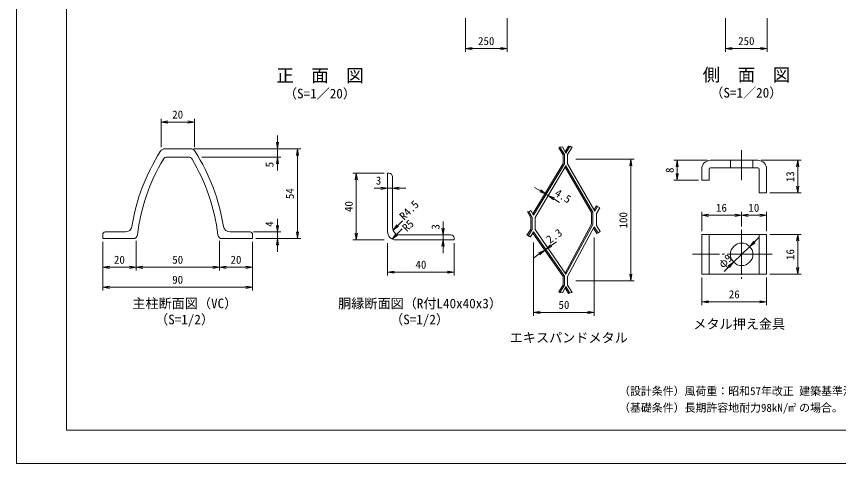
# Model space of a CAD drawing. Units: millimetres, scale not verified, with parts at other scales. Extents: x -4200 to 4200, y -2970 to 2970.
# Drawn here: x -4200 to 735, y -2970 to -286 of the extents above; entities that cross this region are included whole.
import ezdxf
from ezdxf.enums import TextEntityAlignment as Align

# ---------------------------------------------------------------- set-up
doc = ezdxf.new("R2010")
doc.units = ezdxf.units.MM
doc.header["$LTSCALE"] = 15
doc.linetypes.add('LONG_CHAIN', pattern=[21, 18, -1, 1, -1])
for name, color, linetype, lineweight in [('0-0_D-STR1', 1, 'Continuous', 9), ('0-1_D-BMK', 2, 'LONG_CHAIN', 9), ('0-4_D-STR-DIM', 7, 'Continuous', 9), ('0-5_0', 7, 'Continuous', 9), ('0-9_D-STR3', 3, 'Continuous', 9), ('0-A_D-STR2', 7, 'Continuous', 9), ('0-B_D-TTL', 2, 'Continuous', 9)]:
    doc.layers.add(name, color=color, linetype=linetype, lineweight=lineweight)
doc.layers.add('0-7_D-TTL-TXT', color=7, linetype='Continuous')
doc.styles.add('ＭＳ ゴシック', font='')
doc.styles.get('ＭＳ ゴシック').set_extended_font_data('MS Gothic')

# ---------------------------------------------------------------- blocks, each defined once
blk = doc.blocks.new('_Open')
at = {"layer": '0-5_0'}
blk.add_line((-15, 2.5), (0, 0), dxfattribs=at)
blk.add_lwpolyline([(-15, -2.5), (0, 0), (-15, 0)], dxfattribs=at)

msp = doc.modelspace()

# ---------------------------------------------------------------- linework, layer by layer
at = {"layer": '0-0_D-STR1'}
for p, q in [((-3307.19, -1080.08), (-3157.07, -1080.08)), ((-3296.55, -1130.08), (-3167.71, -1130.08)), ((-1962.43, -1227.88), (-1972.43, -1227.88)), ((-1972.43, -1577.88), (-1972.43, -1227.88)), ((-1942.43, -1247.88), (-1942.43, -1552.88)), ((-3682.13, -1620.08), (-3682.13, -1595.08)), ((-3682.13, -1620.08), (-3682.13, -1595.08)), ((-3498.59, -1620.08), (-3682.13, -1620.08)), ((-3546.38, -1580.08), (-3667.13, -1580.08)), ((-2965.67, -1620.08), (-2782.13, -1620.08)), ((-2917.88, -1580.08), (-2797.13, -1580.08)), ((-2782.13, -1620.08), (-2782.13, -1595.08)), ((-1922.43, -1627.88), (-1572.43, -1627.88)), ((-1897.43, -1597.88), (-1592.43, -1597.88)), ((-1572.43, -1627.88), (-1572.43, -1617.88))]:
    msp.add_line(p, q, dxfattribs=at)
for centre, radius, start, end in [((-3307.19, -1115.08), 35, 90, 147.73028), ((-3157.07, -1115.08), 35, 32.26972, 90), ((-2322.13, -1737.08), 1200, 147.73028, 170.85863), ((-3296.55, -1155.08), 25, 90, 149.15113), ((-3167.71, -1155.08), 25, 30.84887, 90), ((-4142.13, -1737.08), 1200, 9.14137, 32.26972), ((-2322.13, -1737.08), 1160, 149.15113, 173.11764), ((-4142.13, -1737.08), 1160, 6.88236, 30.84887), ((-1962.43, -1247.88), 20, 0, 90), ((-3546.38, -1540.08), 40, 270, 350.85863), ((-2917.88, -1540.08), 40, 189.14137, 270), ((-1922.43, -1577.88), 50, 180.00043, 270), ((-1897.43, -1552.88), 45, 180.00046, 270), ((-3667.13, -1595.08), 15, 90, 180), ((-3498.59, -1595.08), 25, 270, 353.11764), ((-2965.67, -1595.08), 25, 186.88236, 270), ((-2797.13, -1595.08), 15, 0, 90), ((-1592.43, -1617.88), 20, 0, 90)]:
    msp.add_arc(centre, radius, start, end, dxfattribs=at)
at = {"layer": '0-1_D-BMK'}
for p, q in [((153.39, -1089.87), (153.39, -1269.87)), ((153.38, -1566.42), (153.38, -1861.8)), ((335.54, -1714.11), (-140.93, -1714.11))]:
    msp.add_line(p, q, dxfattribs=at)
at = {"layer": '0-4_D-STR-DIM'}
for p, q in [((-1505.16, -296.28), (-1505.16, -499.23)), ((-1255.16, -296.28), (-1255.16, -499.23)), ((56.34, -296.28), (56.34, -499.23)), ((306.34, -296.28), (306.34, -499.23)), ((-1465.16, -479.23), (-1295.16, -479.23)), ((96.34, -479.23), (266.34, -479.23)), ((-3332.13, -1070.52), (-3332.13, -900.36)), ((-3292.13, -920.36), (-3172.13, -920.36)), ((-3132.13, -1070.52), (-3132.13, -900.36)), ((-2633.26, -1040.08), (-2633.26, -1000.08)), ((-3137.07, -1080.08), (-2493.26, -1080.08)), ((-3137.07, -1080.08), (-2613.26, -1080.08)), ((-2633.26, -1080.08), (-2633.26, -1130.08)), ((-3086.97, -1130.08), (-2613.26, -1130.08)), ((-2513.26, -1120.08), (-2513.26, -1580.08)), ((-2633.26, -1170.08), (-2633.26, -1210.08)), ((-841.25, -1143.26), (-492.04, -1143.26)), ((-512.04, -1183.26), (-512.04, -1832.69)), ((-54.11, -1149.87), (-253.47, -1149.87)), ((270.89, -1149.87), (510.03, -1149.87)), ((-1992.43, -1227.88), (-2180.25, -1227.88)), ((-233.47, -1189.87), (-233.47, -1229.87)), ((490.03, -1189.87), (490.03, -1304.87)), ((-2160.25, -1267.88), (-2160.25, -1587.88)), ((-106.61, -1269.87), (-253.47, -1269.87)), ((-2012.43, -1317.84), (-2052.43, -1317.84)), ((-1972.43, -1317.84), (-1942.43, -1317.84)), ((-1902.43, -1317.84), (-1862.43, -1317.84)), ((-1055.02, -1332.86), (-1089.31, -1312.26)), ((-1020.74, -1353.46), (-1008.01, -1361.1)), ((-973.72, -1381.7), (-939.43, -1402.3)), ((323.39, -1344.87), (510.03, -1344.87)), ((-86.61, -1574.11), (-86.61, -1459.94)), ((-46.61, -1479.94), (113.38, -1479.94)), ((153.38, -1546.42), (153.38, -1459.94)), ((153.38, -1546.42), (153.38, -1459.94)), ((193.38, -1479.94), (263.39, -1479.94)), ((303.39, -1574.11), (303.39, -1459.94)), ((-2633.26, -1540.08), (-2633.26, -1500.08)), ((-1881.89, -1512.12), (-1937.98, -1567.69)), ((-1639.1, -1557.88), (-1639.1, -1517.88)), ((-1884.83, -1561.9), (-1943.03, -1621.36)), ((-2777.13, -1580.08), (-2613.26, -1580.08)), ((-2762.13, -1620.08), (-2493.26, -1620.08)), ((-2762.13, -1620.08), (-2613.26, -1620.08)), ((-2633.26, -1580.08), (-2633.26, -1620.08)), ((-1992.43, -1627.88), (-2180.25, -1627.88)), ((-1639.1, -1597.88), (-1639.1, -1627.88)), ((-731.35, -1613.01), (-731.35, -2082.74)), ((230.63, -1639.35), (259.38, -1611.53)), ((323.39, -1594.11), (510.03, -1594.11)), ((-3682.13, -1640.08), (-3682.13, -1931.75)), ((-3682.13, -1640.08), (-3682.13, -1811.75)), ((-3482.13, -1633.89), (-3482.13, -1811.75)), ((-3482.13, -1633.89), (-3482.13, -1811.75)), ((-2982.13, -1633.89), (-2982.13, -1811.75)), ((-2982.13, -1633.89), (-2982.13, -1811.75)), ((-2782.13, -1640.08), (-2782.13, -1931.75)), ((-2782.13, -1640.08), (-2782.13, -1811.75)), ((-2633.26, -1660.08), (-2633.26, -1700.08)), ((-1972.43, -1647.88), (-1972.43, -1841.22)), ((-1639.1, -1667.88), (-1639.1, -1707.88)), ((-1572.43, -1647.88), (-1572.43, -1841.22)), ((-1095.86, -1642.38), (-1095.86, -2082.74)), ((-990.04, -1661.77), (-957.17, -1638.98)), ((201.89, -1667.17), (104.88, -1761.05)), ((490.03, -1634.11), (490.03, -1794.11)), ((-1061.89, -1711.58), (-1094.76, -1734.38)), ((-1029.01, -1688.79), (-1022.91, -1684.56)), ((-3642.13, -1791.75), (-3522.13, -1791.75)), ((-3442.13, -1791.75), (-3022.13, -1791.75)), ((-2942.13, -1791.75), (-2822.13, -1791.75)), ((-1932.43, -1821.22), (-1612.43, -1821.22)), ((76.14, -1788.87), (47.39, -1816.69)), ((-841.25, -1872.69), (-492.04, -1872.69)), ((-86.61, -1854.11), (-86.61, -2019.36)), ((303.39, -1854.11), (303.39, -2019.36)), ((323.39, -1834.11), (510.03, -1834.11)), ((-3642.13, -1911.75), (-2822.13, -1911.75)), ((-46.61, -1999.36), (263.39, -1999.36)), ((-1055.86, -2062.74), (-771.35, -2062.74))]:
    msp.add_line(p, q, dxfattribs=at)
at = {"layer": '0-9_D-STR3'}
for p, q in [((-34.11, -1149.87), (250.89, -1149.87)), ((85.88, -1149.87), (85.88, -1194.87)), ((220.88, -1149.87), (220.89, -1194.87)), ((-86.61, -1269.87), (-86.61, -1202.37)), ((-41.61, -1269.87), (-41.61, -1202.37)), ((-34.11, -1194.87), (250.89, -1194.87)), ((258.39, -1344.87), (258.39, -1202.37)), ((303.39, -1344.87), (303.39, -1202.37)), ((-41.61, -1269.87), (-86.61, -1269.87)), ((303.39, -1344.87), (258.39, -1344.87)), ((-41.61, -1834.11), (-41.61, -1594.11)), ((258.39, -1834.11), (258.39, -1594.11)), ((303.39, -1834.11), (303.39, -1594.11)), ((-86.61, -1834.11), (303.39, -1834.11))]:
    msp.add_line(p, q, dxfattribs=at)
msp.add_lwpolyline([(-86.61, -1834.11), (-86.61, -1594.11), (303.39, -1594.11)], dxfattribs=at)
msp.add_circle((153.39, -1714.11), 67.5, dxfattribs=at)
for centre, radius, start, end in [((-34.11, -1202.37), 52.5, 90, 180), ((250.89, -1202.37), 52.5, 0, 90), ((-34.11, -1202.37), 7.5, 90, 180), ((250.89, -1202.37), 7.5, 0, 90)]:
    msp.add_arc(centre, radius, start, end, dxfattribs=at)
at = {"layer": '0-A_D-STR2'}
for p, q in [((-937.33, -1070.35), (-943.76, -1074.07)), ((-918.54, -1117.72), (-943.76, -1074.07)), ((-922.99, -1068.76), (-937.33, -1070.35)), ((-922.99, -1068.76), (-937.33, -1070.35)), ((-911.11, -1115.73), (-937.33, -1070.35)), ((-911.11, -1115.73), (-937.33, -1070.35)), ((-922.99, -1068.76), (-901.18, -1106.95)), ((-922.99, -1068.76), (-901.18, -1106.95)), ((-879.37, -1068.76), (-901.18, -1106.95)), ((-879.37, -1068.76), (-901.18, -1106.95)), ((-891.25, -1115.73), (-865.03, -1070.35)), ((-891.25, -1115.73), (-865.03, -1070.35)), ((-885.81, -1065.08), (-871.47, -1066.67)), ((-879.37, -1068.76), (-865.03, -1070.35)), ((-879.37, -1068.76), (-865.03, -1070.35)), ((-865.03, -1070.35), (-871.47, -1066.67)), ((-918.54, -1168.92), (-918.54, -1117.72)), ((-911.11, -1171.56), (-911.11, -1115.73)), ((-911.11, -1170.98), (-911.11, -1115.73)), ((-891.25, -1170.79), (-891.25, -1115.73)), ((-891.25, -1171.56), (-891.25, -1115.73)), ((-918.54, -1168.93), (-1100.21, -1471.33)), ((-911.11, -1170.98), (-1095.95, -1478.65)), ((-901.18, -1183.28), (-1087.1, -1492.75)), ((-901.18, -1183.28), (-740.48, -1461.62)), ((-891.25, -1170.79), (-727.62, -1454.2)), ((-905.55, -1190.56), (-747.91, -1463.61)), ((-731.99, -1446.94), (-718.14, -1423.16)), ((-711.72, -1426.89), (-718.14, -1423.16)), ((-1124.68, -1458.81), (-1132.75, -1459.7)), ((-1112.34, -1494.76), (-1132.75, -1459.7)), ((-1111.85, -1451.34), (-1124.68, -1458.81)), ((-1104.92, -1492.75), (-1124.68, -1458.81)), ((-1095.95, -1478.65), (-1111.85, -1451.34)), ((-747.91, -1463.61), (-747.91, -1532.93)), ((-740.48, -1461.62), (-740.48, -1534.8)), ((-718.65, -1468.3), (-698.89, -1434.37)), ((-718.65, -1468.3), (-718.65, -1541.48)), ((-1112.34, -1494.76), (-1112.34, -1563.77)), ((-1104.92, -1492.75), (-1104.92, -1565.93)), ((-1087.1, -1492.75), (-1087.1, -1565.93)), ((-1112.34, -1563.77), (-1135.39, -1600)), ((-1104.92, -1565.93), (-1127.22, -1600.99)), ((-1087.1, -1565.93), (-901.18, -1834.08)), ((-747.91, -1532.93), (-905.93, -1827.23)), ((-740.48, -1534.8), (-901.18, -1834.08)), ((-731.35, -1549.18), (-891.25, -1846.97)), ((-735.38, -1556.68), (-715.14, -1588.5)), ((-718.65, -1541.48), (-696.35, -1576.55)), ((-1122.86, -1607.97), (-1135.39, -1600)), ((-1114.69, -1608.96), (-1122.86, -1607.97)), ((-1095.86, -1579.35), (-1114.69, -1608.96)), ((-1100.18, -1586.15), (-918.54, -1848.14)), ((-1095.86, -1579.35), (-911.11, -1845.81)), ((-715.14, -1588.5), (-708.88, -1584.52)), ((-918.54, -1848.14), (-918.54, -1896.42)), ((-911.11, -1845.81), (-911.11, -1898.41)), ((-891.25, -1846.97), (-891.25, -1898.41)), ((-918.54, -1896.42), (-943.76, -1940.07)), ((-911.11, -1898.41), (-937.33, -1943.78)), ((-922.99, -1945.38), (-901.18, -1907.18)), ((-879.37, -1945.38), (-901.18, -1907.18)), ((-891.25, -1898.41), (-865.03, -1943.78)), ((-937.33, -1943.78), (-943.76, -1940.07)), ((-922.99, -1945.38), (-937.33, -1943.78)), ((-879.37, -1945.38), (-865.03, -1943.78))]:
    msp.add_line(p, q, dxfattribs=at)
for points in [[(-879.37, -1068.76), (-885.81, -1065.08), (-905.46, -1099.47)], [(-727.62, -1454.2), (-711.72, -1426.89), (-698.89, -1434.37)], [(-731.35, -1549.18), (-708.88, -1584.52), (-696.35, -1576.55)], [(-1114.69, -1608.96), (-1127.22, -1600.99), (-1135.39, -1600)], [(-879.37, -1945.38), (-885.81, -1949.06), (-905.46, -1914.67)]]:
    msp.add_lwpolyline(points, dxfattribs=at)
at = {"layer": '0-B_D-TTL', "color": 7}
msp.add_lwpolyline([(-4200.19, -2969.94), (4199.81, -2969.94), (4199.81, 2970.06), (-4200.19, 2970.06)], close=True, dxfattribs=at)
at = {"layer": '0-B_D-TTL'}
msp.add_lwpolyline([(-3900.19, 2770.06), (3899.81, 2770.06), (3899.81, -2769.94), (-3900.19, -2769.94)], close=True, dxfattribs=at)

# ---------------------------------------------------------------- block references
at = {"layer": '0-4_D-STR-DIM', "xscale": 2.666667, "yscale": 2.666667}
for p, rotation in [((-1505.16, -479.23), 180), ((56.34, -479.23), 180), ((-3332.13, -920.36), 180), ((-2633.26, -1080.08), 270), ((-2513.26, -1080.08), 90), ((-2633.26, -1130.08), 90), ((-512.04, -1143.26), 90), ((-233.47, -1149.87), 90), ((490.03, -1149.87), 90), ((-2160.25, -1227.88), 90), ((-233.47, -1269.87), 270), ((-1942.43, -1317.84), 180), ((-1020.74, -1353.46), 329.00363), ((490.03, -1344.87), 270), ((-1008.01, -1361.1), 149.00363), ((-86.61, -1479.94), 180), ((153.38, -1479.94), 180), ((-2633.26, -1580.08), 270), ((-1939.41, -1569.1), 224.73463), ((-1639.1, -1597.88), 270), ((-2633.26, -1620.08), 90), ((-2513.26, -1620.08), 270), ((-2160.25, -1627.88), 270), ((-1944.42, -1622.79), 225.61009), ((-1639.1, -1627.88), 90), ((490.03, -1594.11), 90), ((-1022.91, -1684.56), 214.73502), ((201.89, -1667.17), 224.06277), ((-1029.01, -1688.79), 34.73502), ((104.88, -1761.05), 44.06277), ((-3682.13, -1791.75), 180), ((-3482.13, -1791.75), 180), ((-2982.13, -1791.75), 180), ((-1972.43, -1821.22), 180), ((490.03, -1834.11), 270), ((-512.04, -1872.69), 270), ((-3682.13, -1911.75), 180), ((-86.61, -1999.36), 180), ((-1095.86, -2062.74), 180)]:
    msp.add_blockref('_Open', p, dxfattribs=dict(at, rotation=rotation))
for p in [(-1255.16, -479.23), (306.34, -479.23), (-3132.13, -920.36), (-1972.43, -1317.84), (153.38, -1479.94), (303.39, -1479.94), (-3482.13, -1791.75), (-2982.13, -1791.75), (-2782.13, -1791.75), (-1572.43, -1821.22), (-2782.13, -1911.75), (303.39, -1999.36), (-731.35, -2062.74)]:
    msp.add_blockref('_Open', p, dxfattribs=at)

# ---------------------------------------------------------------- texts
at = {"layer": '0-4_D-STR-DIM', "style": 'ＭＳ ゴシック'}
for s, p in [('250', (-1429.16, -472.49)), ('250', (132.34, -472.49)), ('20', (-3264.88, -913.62)), ('3', (-2042.89, -1309.94)), ('16', (-0.49, -1473.19)), ('10', (193.98, -1473.19)), ('20', (-3614.88, -1785)), ('50', (-3264.76, -1785)), ('20', (-2914.88, -1785)), ('40', (-1804.68, -1814.47)), ('90', (-3265.01, -1905)), ('26', (76.16, -1992.61)), ('50', (-946.23, -2055.99))]:
    msp.add_text(s, height=48.06, dxfattribs=at).set_placement(p, align=Align.BOTTOM_LEFT)
for s, rotation, p in [('5', 90, (-2642.8, -1192.28)), ('8', 90, (-240.22, -1225.87)), ('13', 90, (483.28, -1281.12)), ('54', 90, (-2520.01, -1382.83)), ('4.5', 329.004, (-980.47, -1372.32)), ('40', 90, (-2166.99, -1460.13)), ('R4.5', 45, (-1862.1, -1522.36)), ('100', 90, (-518.79, -1558.62)), ('4', 90, (-2642.8, -1548.91)), ('R5', 45, (-1845.64, -1592.17)), ('3', 90, (-1645.76, -1565.51)), ('2.3', 34.735, (-990.8, -1663.54)), ('φ9', 44.063, (51.37, -1810.22)), ('16', 90, (483.28, -1747.98))]:
    msp.add_text(s, height=48.06, rotation=rotation, dxfattribs=at).set_placement(p, align=Align.BOTTOM_LEFT)
at = {"layer": '0-7_D-TTL-TXT', "style": 'ＭＳ ゴシック'}
for s, height, p in [('側\u3000面\u3000図', 76.98, (-80.42, -698.2)), ('正\u3000面\u3000図', 76.98, (-2640.06, -702.26)), ('（S=1／20）', 57.73, (-2594.58, -795.45)), ('（S=1／20）', 57.73, (-34.93, -790.17)), ('主柱断面図（VC）', 57.73, (-3504.39, -2054.8)), ('胴縁断面図（R付L40x40x3）', 57.73, (-2269.08, -2055.1)), ('（S=1/2）', 57.73, (-3367.94, -2151.29)), ('（S=1/2）', 57.73, (-1957.21, -2151.29)), ('メタル押え金具', 57.73, (-136.7, -2178.44)), ('エキスパンドメタル', 57.73, (-1238.82, -2260.67)), ('（設計条件）風荷重：昭和57年改正 建築基準法・同施行令に基づく風圧力に準拠。', 48.06, (-582.64, -2573.55)), ('（基礎条件）長期許容地耐力98kN/m の場合。', 48.06, (-582.64, -2673.55)), ('2', 24.08, (462.83, -2637.74))]:
    msp.add_text(s, height=height, dxfattribs=at).set_placement(p, align=Align.BOTTOM_LEFT)

doc.saveas('drawing.dxf')
